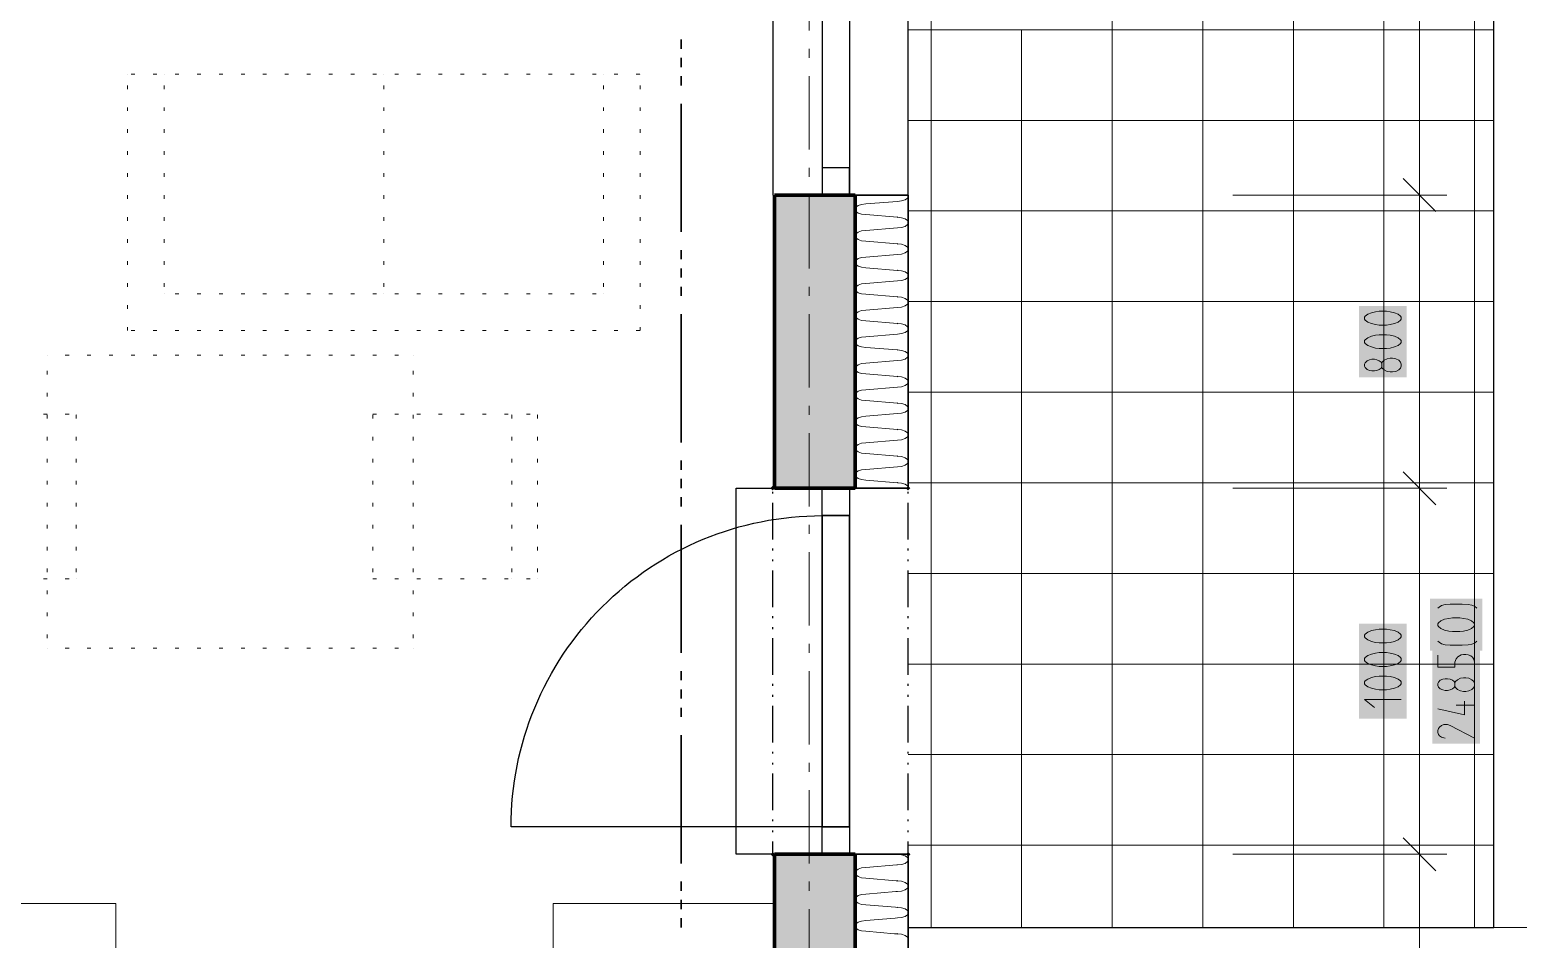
# Model space of a CAD drawing. Header units: millimetres. Extents: x 0 to 594, y 0 to 420.
# Drawn here: x 526.28 to 567.4, y 299.02 to 324.13 of the extents above; entities that cross this region are included whole.
import ezdxf

# ---------------------------------------------------------------- set-up
doc = ezdxf.new("R2010")
doc.units = ezdxf.units.MM
doc.header["$LTSCALE"] = 8
for name, color, linetype in [('PDF_Dvere', 7, 'Continuous'), ('PDF_Koty delkove', 7, 'Continuous'), ('PDF_Kuchyne', 7, 'Continuous'), ('PDF_Nabytek', 7, 'Continuous'), ('PDF_Obecne 0.25', 7, 'Continuous'), ('PDF_Okna', 7, 'Continuous'), ('PDF_Osy hlavni', 7, 'Continuous'), ('PDF_Pozarni useky', 7, 'Continuous'), ('PDF_Srafy', 7, 'Continuous'), ('PDF_Steny obvodove nosne', 7, 'Continuous'), ('PDF_Steny sendvic', 7, 'Continuous'), ('PDF_Zatepleni', 7, 'Continuous')]:
    doc.layers.add(name, color=color, linetype=linetype)

msp = doc.modelspace()

# ---------------------------------------------------------------- hatches: boundary and pattern name
at = {"layer": 'PDF_Zatepleni', "transparency": 33554559}
msp.add_hatch(color=256, dxfattribs=at).paths.add_polyline_path([(550.25, 301.342), (550.235, 301.356), (550.236, 301.373), (550.235, 301.356), (550.227, 301.365), (550.273, 301.365)])

# ---------------------------------------------------------------- linework, layer by layer
at = {"layer": 'PDF_Dvere', "lineweight": 25}
for points in [[(548.926, 311.474), (548.926, 310.716), (548.167, 310.716), (548.167, 311.474)], [(548.926, 310.716), (548.167, 310.716)], [(548.926, 302.123), (548.926, 301.365), (548.167, 301.365), (548.167, 302.123)], [(548.926, 302.123), (548.167, 302.123)]]:
    msp.add_lwpolyline(points, close=True, dxfattribs=at)
msp.add_lwpolyline([(548.167, 302.123), (539.574, 302.123, -0.414215), (548.167, 310.716)], format="xyb", dxfattribs=at)
for points in [[(548.167, 310.716), (548.167, 302.123), (548.167, 310.716)], [(548.926, 310.716), (548.926, 302.123), (548.926, 310.716)]]:
    msp.add_lwpolyline(points, dxfattribs=at)
at = {"layer": 'PDF_Koty delkove', "lineweight": 18}
for points in [[(564.669, 247.485), (564.669, 255.067), (564.669, 261.79), (564.669, 277.812), (564.669, 285.394), (564.669, 301.365), (564.669, 311.474), (564.669, 319.567), (564.669, 337.764), (564.669, 347.874)], [(565.124, 319.112), (564.215, 320.022)], [(564.669, 319.567), (564.316, 319.567), (559.514, 319.567)], [(565.428, 319.567), (564.669, 319.567), (563.911, 319.567)], [(563.759, 315.71), (563.556, 315.71), (563.456, 315.696), (563.338, 315.669), (563.237, 315.629), (563.169, 315.575), (563.153, 315.548)], [(563.153, 315.548), (563.153, 315.494), (563.169, 315.467), (563.237, 315.413), (563.338, 315.373), (563.456, 315.345), (563.556, 315.331), (563.759, 315.331), (563.86, 315.345), (563.978, 315.373), (564.079, 315.413), (564.147, 315.467), (564.164, 315.494), (564.164, 315.548), (564.147, 315.575), (564.079, 315.629), (563.978, 315.669), (563.86, 315.696), (563.759, 315.71)], [(563.624, 314.819), (563.607, 314.792), (563.556, 314.751), (563.49, 314.725), (563.422, 314.711), (563.354, 314.711), (563.287, 314.725), (563.22, 314.751), (563.169, 314.806), (563.153, 314.846), (563.153, 314.9), (563.169, 314.94), (563.22, 314.994), (563.287, 315.021), (563.354, 315.035), (563.422, 315.035), (563.49, 315.021), (563.556, 314.994), (563.607, 314.954), (563.624, 314.927)], [(565.124, 311.019), (564.215, 311.929)], [(564.669, 311.474), (564.316, 311.474), (559.514, 311.474)], [(565.428, 311.474), (564.669, 311.474), (563.911, 311.474)], [(565.175, 308.163), (565.208, 308.191), (565.276, 308.231), (565.376, 308.258), (565.512, 308.272)], [(565.512, 308.272), (565.848, 308.272), (566.017, 308.258), (566.118, 308.245), (566.186, 308.218), (566.253, 308.163)], [(566.253, 307.247), (566.186, 307.193), (566.118, 307.166), (566.017, 307.153), (565.848, 307.139), (565.512, 307.139), (565.376, 307.153), (565.276, 307.18), (565.208, 307.221), (565.175, 307.247)], [(563.237, 306.852), (563.169, 306.798), (563.153, 306.771), (563.153, 306.717), (563.169, 306.69), (563.237, 306.636), (563.338, 306.596), (563.456, 306.568), (563.556, 306.554), (563.759, 306.554), (563.86, 306.568), (563.978, 306.596), (564.079, 306.636), (564.147, 306.69), (564.164, 306.717), (564.164, 306.771), (564.147, 306.798), (564.079, 306.852), (563.978, 306.892), (563.86, 306.919), (563.759, 306.933)], [(563.759, 306.933), (563.556, 306.933), (563.456, 306.919), (563.338, 306.892), (563.237, 306.852)], [(565.175, 306.536), (565.646, 306.536), (565.646, 306.671), (565.68, 306.765), (565.731, 306.819), (565.815, 306.873), (565.882, 306.886), (565.949, 306.886), (566.017, 306.873), (566.084, 306.846), (566.134, 306.806), (566.169, 306.752), (566.186, 306.671), (566.186, 306.536)], [(565.175, 306.86), (565.175, 306.536)], [(565.646, 305.997), (565.629, 305.97), (565.578, 305.93), (565.512, 305.903), (565.444, 305.889), (565.376, 305.889), (565.309, 305.903), (565.242, 305.93), (565.191, 305.984), (565.175, 306.024), (565.175, 306.078), (565.191, 306.118), (565.242, 306.172), (565.309, 306.199), (565.376, 306.213), (565.444, 306.213), (565.512, 306.199), (565.578, 306.172), (565.629, 306.132), (565.646, 306.105)], [(564.164, 305.637), (563.153, 305.637), (563.422, 305.421)], [(565.916, 305.592), (565.916, 305.215), (565.175, 305.377)], [(566.186, 305.485), (565.68, 305.485)], [(565.225, 304.878), (565.191, 304.838), (565.175, 304.784), (565.175, 304.73), (565.191, 304.676), (565.225, 304.636), (565.276, 304.595), (565.376, 304.568)], [(566.186, 304.945), (566.186, 304.568), (565.512, 304.919), (565.444, 304.945), (565.343, 304.945), (565.276, 304.919), (565.225, 304.878)], [(565.124, 300.91), (564.215, 301.82)], [(564.669, 301.365), (564.316, 301.365), (559.514, 301.365)], [(565.428, 301.365), (564.669, 301.365), (563.911, 301.365)], [(570.836, 299.345), (570.483, 299.345), (563.557, 299.345)]]:
    msp.add_lwpolyline(points, dxfattribs=at)
for points in [[(563.759, 316.358), (563.556, 316.358), (563.456, 316.344), (563.338, 316.317), (563.237, 316.277), (563.169, 316.223), (563.153, 316.196), (563.153, 316.142), (563.169, 316.115), (563.237, 316.061), (563.338, 316.021), (563.456, 315.993), (563.556, 315.979), (563.759, 315.979), (563.86, 315.993), (563.978, 316.021), (564.079, 316.061), (564.147, 316.115), (564.164, 316.142), (564.164, 316.196), (564.147, 316.223), (564.079, 316.277), (563.978, 316.317), (563.86, 316.344)], [(563.927, 315.062), (563.86, 315.062), (563.776, 315.048), (563.692, 315.008), (563.641, 314.954), (563.624, 314.927), (563.624, 314.819), (563.641, 314.792), (563.692, 314.738), (563.776, 314.697), (563.86, 314.683), (563.927, 314.683), (564.011, 314.697), (564.096, 314.738), (564.147, 314.792), (564.164, 314.846), (564.164, 314.9), (564.147, 314.954), (564.096, 315.008), (564.011, 315.048)], [(563.759, 307.581), (563.556, 307.581), (563.456, 307.567), (563.338, 307.54), (563.237, 307.5), (563.169, 307.446), (563.153, 307.419), (563.153, 307.365), (563.169, 307.338), (563.237, 307.284), (563.338, 307.244), (563.456, 307.216), (563.556, 307.203), (563.759, 307.203), (563.86, 307.216), (563.978, 307.244), (564.079, 307.284), (564.147, 307.338), (564.164, 307.365), (564.164, 307.419), (564.147, 307.446), (564.079, 307.5), (563.978, 307.54), (563.86, 307.567)], [(565.78, 307.894), (565.578, 307.894), (565.478, 307.88), (565.36, 307.854), (565.259, 307.813), (565.191, 307.76), (565.175, 307.732), (565.175, 307.679), (565.191, 307.651), (565.259, 307.598), (565.36, 307.558), (565.478, 307.53), (565.578, 307.516), (565.78, 307.516), (565.882, 307.53), (566, 307.558), (566.101, 307.598), (566.169, 307.651), (566.186, 307.679), (566.186, 307.732), (566.169, 307.76), (566.101, 307.813), (566, 307.854), (565.882, 307.88)], [(563.759, 306.285), (563.556, 306.285), (563.456, 306.271), (563.338, 306.244), (563.237, 306.204), (563.169, 306.15), (563.153, 306.123), (563.153, 306.069), (563.169, 306.042), (563.237, 305.988), (563.338, 305.948), (563.456, 305.92), (563.556, 305.906), (563.759, 305.906), (563.86, 305.92), (563.978, 305.948), (564.079, 305.988), (564.147, 306.042), (564.164, 306.069), (564.164, 306.123), (564.147, 306.15), (564.079, 306.204), (563.978, 306.244), (563.86, 306.271)], [(565.949, 306.239), (565.882, 306.239), (565.798, 306.226), (565.714, 306.186), (565.663, 306.132), (565.646, 306.105), (565.646, 305.997), (565.663, 305.97), (565.714, 305.916), (565.798, 305.875), (565.882, 305.862), (565.949, 305.862), (566.033, 305.875), (566.118, 305.916), (566.169, 305.97), (566.186, 306.024), (566.186, 306.078), (566.169, 306.132), (566.118, 306.186), (566.033, 306.226)]]:
    msp.add_lwpolyline(points, close=True, dxfattribs=at)
at = {"layer": 'PDF_Koty delkove', "color": 7, "lineweight": 18, "true_color": 0xffffff, "transparency": 33554559}
for points in [[(564.316, 314.532), (564.316, 316.509), (563.001, 314.532), (563.001, 316.509)], [(566.405, 306.987), (566.405, 308.423), (564.956, 306.987), (564.956, 308.423)], [(564.316, 305.107), (564.316, 307.732), (563.001, 305.107), (563.001, 307.732)], [(566.338, 304.416), (566.338, 307.038), (565.023, 304.416), (565.023, 307.038)]]:
    msp.add_solid(points, dxfattribs=at)
at = {"layer": 'PDF_Kuchyne', "lineweight": 13}
for points in [[(528.656, 287.873), (522.59, 287.873), (522.59, 300.004), (528.656, 300.004), (528.656, 293.939)], [(528.656, 293.939), (540.737, 293.939), (540.737, 300.004), (546.802, 300.004)]]:
    msp.add_lwpolyline(points, dxfattribs=at)
at = {"layer": 'PDF_Nabytek', "lineweight": 13}
for points in [[(528.983, 322.904), (528.983, 322.904)], [(528.983, 322.904), (528.983, 322.904)], [(529.183, 322.904), (529.082, 322.904)], [(529.79, 322.904), (529.689, 322.904)], [(529.994, 322.904), (529.994, 322.904)], [(530.396, 322.904), (530.295, 322.904)], [(531.003, 322.904), (530.902, 322.904)], [(531.61, 322.904), (531.508, 322.904)], [(532.216, 322.904), (532.115, 322.904)], [(532.823, 322.904), (532.722, 322.904)], [(533.429, 322.904), (533.328, 322.904)], [(534.036, 322.904), (533.935, 322.904)], [(534.642, 322.904), (534.541, 322.904)], [(535.249, 322.904), (535.148, 322.904)], [(535.856, 322.904), (535.755, 322.904)], [(536.06, 322.904), (536.06, 322.904)], [(536.462, 322.904), (536.361, 322.904)], [(537.069, 322.904), (536.968, 322.904)], [(537.675, 322.904), (537.574, 322.904)], [(538.282, 322.904), (538.181, 322.904)], [(538.889, 322.904), (538.787, 322.904)], [(539.495, 322.904), (539.394, 322.904)], [(540.102, 322.904), (540.001, 322.904)], [(540.708, 322.904), (540.607, 322.904)], [(541.315, 322.904), (541.214, 322.904)], [(541.921, 322.904), (541.82, 322.904)], [(542.126, 322.904), (542.126, 322.904)], [(542.528, 322.904), (542.427, 322.904)], [(543.135, 322.904), (543.033, 322.904)], [(543.137, 322.904), (543.137, 322.904)], [(543.137, 322.904), (543.137, 322.904)], [(528.983, 322.496), (528.983, 322.597)], [(529.994, 322.496), (529.994, 322.597)], [(536.06, 322.496), (536.06, 322.597)], [(542.126, 322.496), (542.126, 322.597)], [(543.137, 322.496), (543.137, 322.597)], [(528.983, 321.89), (528.983, 321.991)], [(529.994, 321.89), (529.994, 321.991)], [(536.06, 321.89), (536.06, 321.991)], [(542.126, 321.89), (542.126, 321.991)], [(543.137, 321.89), (543.137, 321.991)], [(528.983, 321.283), (528.983, 321.384)], [(529.994, 321.283), (529.994, 321.384)], [(536.06, 321.283), (536.06, 321.384)], [(542.126, 321.283), (542.126, 321.384)], [(543.137, 321.283), (543.137, 321.384)], [(528.983, 320.676), (528.983, 320.777)], [(529.994, 320.676), (529.994, 320.777)], [(536.06, 320.676), (536.06, 320.777)], [(542.126, 320.676), (542.126, 320.777)], [(543.137, 320.676), (543.137, 320.777)], [(528.983, 320.07), (528.983, 320.171)], [(529.994, 320.07), (529.994, 320.171)], [(536.06, 320.07), (536.06, 320.171)], [(542.126, 320.07), (542.126, 320.171)], [(543.137, 320.07), (543.137, 320.171)], [(528.983, 319.463), (528.983, 319.564)], [(529.994, 319.463), (529.994, 319.564)], [(536.06, 319.463), (536.06, 319.564)], [(542.126, 319.463), (542.126, 319.564)], [(543.137, 319.463), (543.137, 319.564)], [(528.983, 318.857), (528.983, 318.958)], [(529.994, 318.857), (529.994, 318.958)], [(536.06, 318.857), (536.06, 318.958)], [(542.126, 318.857), (542.126, 318.958)], [(543.137, 318.857), (543.137, 318.958)], [(528.983, 318.25), (528.983, 318.351)], [(529.994, 318.25), (529.994, 318.351)], [(536.06, 318.25), (536.06, 318.351)], [(542.126, 318.25), (542.126, 318.351)], [(543.137, 318.25), (543.137, 318.351)], [(528.983, 317.643), (528.983, 317.745)], [(529.994, 317.643), (529.994, 317.745)], [(536.06, 317.643), (536.06, 317.745)], [(542.126, 317.643), (542.126, 317.745)], [(543.137, 317.643), (543.137, 317.745)], [(528.983, 317.037), (528.983, 317.138)], [(529.994, 317.037), (529.994, 317.138)], [(536.06, 317.037), (536.06, 317.138)], [(542.126, 317.037), (542.126, 317.138)], [(543.137, 317.037), (543.137, 317.138)], [(529.994, 316.838), (529.994, 316.838)], [(529.994, 316.838), (529.994, 316.838)], [(530.396, 316.838), (530.295, 316.838)], [(531.003, 316.838), (530.902, 316.838)], [(531.61, 316.838), (531.508, 316.838)], [(532.216, 316.838), (532.115, 316.838)], [(532.823, 316.838), (532.722, 316.838)], [(533.429, 316.838), (533.328, 316.838)], [(534.036, 316.838), (533.935, 316.838)], [(534.642, 316.838), (534.541, 316.838)], [(535.249, 316.838), (535.148, 316.838)], [(535.856, 316.838), (535.755, 316.838)], [(536.06, 316.838), (536.06, 316.838)], [(536.462, 316.838), (536.361, 316.838)], [(537.069, 316.838), (536.968, 316.838)], [(537.675, 316.838), (537.574, 316.838)], [(538.282, 316.838), (538.181, 316.838)], [(538.889, 316.838), (538.787, 316.838)], [(539.495, 316.838), (539.394, 316.838)], [(540.102, 316.838), (540.001, 316.838)], [(540.708, 316.838), (540.607, 316.838)], [(541.315, 316.838), (541.214, 316.838)], [(541.921, 316.838), (541.82, 316.838)], [(542.126, 316.838), (542.126, 316.838)], [(542.126, 316.838), (542.126, 316.838)], [(528.983, 316.43), (528.983, 316.531)], [(543.137, 316.43), (543.137, 316.531)], [(528.983, 315.827), (528.983, 315.925)], [(528.983, 315.827), (528.983, 315.827)], [(528.983, 315.827), (528.983, 315.827)], [(529.183, 315.827), (529.082, 315.827)], [(529.79, 315.827), (529.689, 315.827)], [(530.396, 315.827), (530.295, 315.827)], [(531.003, 315.827), (530.902, 315.827)], [(531.61, 315.827), (531.508, 315.827)], [(532.216, 315.827), (532.115, 315.827)], [(532.823, 315.827), (532.722, 315.827)], [(533.429, 315.827), (533.328, 315.827)], [(534.036, 315.827), (533.935, 315.827)], [(534.642, 315.827), (534.541, 315.827)], [(535.249, 315.827), (535.148, 315.827)], [(535.856, 315.827), (535.755, 315.827)], [(536.462, 315.827), (536.361, 315.827)], [(537.069, 315.827), (536.968, 315.827)], [(537.675, 315.827), (537.574, 315.827)], [(538.282, 315.827), (538.181, 315.827)], [(538.889, 315.827), (538.787, 315.827)], [(539.495, 315.827), (539.394, 315.827)], [(540.102, 315.827), (540.001, 315.827)], [(540.708, 315.827), (540.607, 315.827)], [(541.315, 315.827), (541.214, 315.827)], [(541.921, 315.827), (541.82, 315.827)], [(542.528, 315.827), (542.427, 315.827)], [(543.135, 315.827), (543.033, 315.827)], [(543.137, 315.827), (543.137, 315.925)], [(543.137, 315.827), (543.137, 315.827)], [(543.137, 315.827), (543.137, 315.827)], [(526.757, 315.147), (526.757, 315.147)], [(526.757, 315.147), (526.757, 315.147)], [(526.757, 315.147), (526.757, 315.147)], [(527.364, 315.147), (527.262, 315.147)], [(527.97, 315.147), (527.869, 315.147)], [(528.577, 315.147), (528.476, 315.147)], [(529.183, 315.147), (529.082, 315.147)], [(529.79, 315.147), (529.689, 315.147)], [(530.396, 315.147), (530.295, 315.147)], [(531.003, 315.147), (530.902, 315.147)], [(531.61, 315.147), (531.508, 315.147)], [(532.216, 315.147), (532.115, 315.147)], [(532.823, 315.147), (532.722, 315.147)], [(533.429, 315.147), (533.328, 315.147)], [(534.036, 315.147), (533.935, 315.147)], [(534.642, 315.147), (534.541, 315.147)], [(535.249, 315.147), (535.148, 315.147)], [(535.856, 315.147), (535.755, 315.147)], [(536.462, 315.147), (536.361, 315.147)], [(536.866, 315.147), (536.866, 315.147)], [(536.866, 315.147), (536.866, 315.147)], [(526.757, 314.611), (526.757, 314.712)], [(536.866, 314.611), (536.866, 314.712)], [(526.757, 314.004), (526.757, 314.105)], [(536.866, 314.004), (536.866, 314.105)], [(526.757, 313.522), (526.656, 313.522)], [(526.757, 313.397), (526.757, 313.498)], [(527.364, 313.522), (527.262, 313.522)], [(527.564, 313.522), (527.564, 313.522)], [(527.564, 313.522), (527.564, 313.522)], [(527.564, 313.397), (527.564, 313.498)], [(535.753, 313.522), (535.753, 313.522)], [(535.753, 313.522), (535.753, 313.522)], [(535.753, 313.397), (535.753, 313.498)], [(535.856, 313.522), (535.755, 313.522)], [(536.462, 313.522), (536.361, 313.522)], [(536.866, 313.397), (536.866, 313.498)], [(537.069, 313.522), (536.968, 313.522)], [(537.675, 313.522), (537.574, 313.522)], [(538.282, 313.522), (538.181, 313.522)], [(538.889, 313.522), (538.787, 313.522)], [(539.495, 313.522), (539.394, 313.522)], [(539.594, 313.522), (539.594, 313.522)], [(539.594, 313.397), (539.594, 313.498)], [(540.102, 313.522), (540.001, 313.522)], [(540.302, 313.522), (540.302, 313.522)], [(540.302, 313.522), (540.302, 313.522)], [(540.302, 313.397), (540.302, 313.498)], [(526.757, 312.791), (526.757, 312.892)], [(527.564, 312.791), (527.564, 312.892)], [(535.753, 312.791), (535.753, 312.892)], [(536.866, 312.791), (536.866, 312.892)], [(539.594, 312.791), (539.594, 312.892)], [(540.302, 312.791), (540.302, 312.892)], [(526.757, 312.184), (526.757, 312.285)], [(527.564, 312.184), (527.564, 312.285)], [(535.753, 312.184), (535.753, 312.285)], [(536.866, 312.184), (536.866, 312.285)], [(539.594, 312.184), (539.594, 312.285)], [(540.302, 312.184), (540.302, 312.285)], [(526.757, 311.578), (526.757, 311.679)], [(527.564, 311.578), (527.564, 311.679)], [(535.753, 311.578), (535.753, 311.679)], [(536.866, 311.578), (536.866, 311.679)], [(539.594, 311.578), (539.594, 311.679)], [(540.302, 311.578), (540.302, 311.679)], [(526.757, 310.971), (526.757, 311.072)], [(527.564, 310.971), (527.564, 311.072)], [(535.753, 310.971), (535.753, 311.072)], [(536.866, 310.971), (536.866, 311.072)], [(539.594, 310.971), (539.594, 311.072)], [(540.302, 310.971), (540.302, 311.072)], [(526.757, 310.365), (526.757, 310.466)], [(527.564, 310.365), (527.564, 310.466)], [(535.753, 310.365), (535.753, 310.466)], [(536.866, 310.365), (536.866, 310.466)], [(539.594, 310.365), (539.594, 310.466)], [(540.302, 310.365), (540.302, 310.466)], [(526.757, 309.758), (526.757, 309.859)], [(527.564, 309.758), (527.564, 309.859)], [(535.753, 309.758), (535.753, 309.859)], [(536.866, 309.758), (536.866, 309.859)], [(539.594, 309.758), (539.594, 309.859)], [(540.302, 309.758), (540.302, 309.859)], [(526.757, 309.151), (526.757, 309.252)], [(527.564, 309.151), (527.564, 309.252)], [(535.753, 309.151), (535.753, 309.252)], [(536.866, 309.151), (536.866, 309.252)], [(539.594, 309.151), (539.594, 309.252)], [(540.302, 309.151), (540.302, 309.252)], [(526.757, 308.972), (526.656, 308.972)], [(527.364, 308.972), (527.262, 308.972)], [(527.564, 308.972), (527.564, 308.972)], [(527.564, 308.972), (527.564, 308.972)], [(535.753, 308.972), (535.753, 308.972)], [(535.753, 308.972), (535.753, 308.972)], [(535.856, 308.972), (535.755, 308.972)], [(536.462, 308.972), (536.361, 308.972)], [(537.069, 308.972), (536.968, 308.972)], [(537.675, 308.972), (537.574, 308.972)], [(538.282, 308.972), (538.181, 308.972)], [(538.889, 308.972), (538.787, 308.972)], [(539.495, 308.972), (539.394, 308.972)], [(539.594, 308.972), (539.594, 308.972)], [(540.102, 308.972), (540.001, 308.972)], [(540.302, 308.972), (540.302, 308.972)], [(540.302, 308.972), (540.302, 308.972)], [(526.757, 308.545), (526.757, 308.646)], [(536.866, 308.545), (536.866, 308.646)], [(526.757, 307.938), (526.757, 308.039)], [(536.866, 307.938), (536.866, 308.039)], [(526.757, 307.332), (526.757, 307.433)], [(536.866, 307.332), (536.866, 307.433)], [(526.757, 307.059), (526.757, 307.059)], [(526.757, 307.059), (526.757, 307.059)], [(526.757, 307.059), (526.757, 307.059)], [(527.364, 307.059), (527.262, 307.059)], [(527.97, 307.059), (527.869, 307.059)], [(528.577, 307.059), (528.476, 307.059)], [(529.183, 307.059), (529.082, 307.059)], [(529.79, 307.059), (529.689, 307.059)], [(530.396, 307.059), (530.295, 307.059)], [(531.003, 307.059), (530.902, 307.059)], [(531.61, 307.059), (531.508, 307.059)], [(532.216, 307.059), (532.115, 307.059)], [(532.823, 307.059), (532.722, 307.059)], [(533.429, 307.059), (533.328, 307.059)], [(534.036, 307.059), (533.935, 307.059)], [(534.642, 307.059), (534.541, 307.059)], [(535.249, 307.059), (535.148, 307.059)], [(535.856, 307.059), (535.755, 307.059)], [(536.462, 307.059), (536.361, 307.059)], [(536.866, 307.059), (536.866, 307.059)], [(536.866, 307.059), (536.866, 307.059)]]:
    msp.add_lwpolyline(points, dxfattribs=at)
at = {"layer": 'PDF_Obecne 0.25', "lineweight": 25}
for points in [[(550.543, 299.345), (566.719, 299.345), (566.719, 364.047), (530.324, 364.046)], [(546.802, 301.369), (545.792, 301.369), (545.792, 311.479), (546.802, 311.479)]]:
    msp.add_lwpolyline(points, dxfattribs=at)
at = {"layer": 'PDF_Okna', "lineweight": 25}
for points in [[(546.802, 337.764), (546.802, 319.567)], [(548.167, 337.764), (548.167, 319.567)], [(548.926, 337.764), (548.926, 319.567)], [(550.543, 319.567), (550.543, 337.764)]]:
    msp.add_lwpolyline(points, dxfattribs=at)
msp.add_lwpolyline([(548.926, 319.567), (548.926, 320.325), (548.167, 320.325), (548.167, 319.567)], close=True, dxfattribs=at)
at = {"layer": 'PDF_Osy hlavni', "lineweight": 18}
for points in [[(547.813, 324.114), (547.813, 326.136)], [(547.813, 323.355), (547.813, 323.608)], [(547.813, 320.828), (547.813, 322.85)], [(547.813, 320.07), (547.813, 320.323)], [(547.813, 317.542), (547.813, 319.564)], [(547.813, 316.784), (547.813, 317.037)], [(547.813, 314.257), (547.813, 316.279)], [(547.813, 313.498), (547.813, 313.751)], [(547.813, 310.971), (547.813, 312.993)], [(547.813, 310.213), (547.813, 310.466)], [(547.813, 307.685), (547.813, 309.707)], [(547.813, 306.927), (547.813, 307.18)], [(547.813, 304.4), (547.813, 306.422)], [(547.813, 303.642), (547.813, 303.894)], [(547.813, 301.114), (547.813, 303.136)], [(547.813, 300.356), (547.813, 300.609)], [(547.813, 297.828), (547.813, 299.85)]]:
    msp.add_lwpolyline(points, dxfattribs=at)
at = {"layer": 'PDF_Pozarni useky', "lineweight": 30}
for points in [[(544.275, 323.608), (544.275, 323.861)], [(544.275, 323.103), (544.275, 323.355)], [(544.275, 322.597), (544.275, 322.85)], [(544.275, 318.553), (544.275, 322.092)], [(544.275, 317.795), (544.275, 318.048)], [(544.275, 317.29), (544.275, 317.542)], [(544.275, 316.784), (544.275, 317.037)], [(544.275, 312.74), (544.275, 316.279)], [(544.275, 311.982), (544.275, 312.235)], [(544.275, 311.477), (544.275, 311.729)], [(544.275, 310.971), (544.275, 311.224)], [(544.275, 306.927), (544.275, 310.466)], [(544.275, 306.169), (544.275, 306.422)], [(544.275, 305.663), (544.275, 305.916)], [(544.275, 305.158), (544.275, 305.411)], [(544.275, 301.114), (544.275, 304.653)], [(544.275, 300.356), (544.275, 300.609)], [(544.275, 299.85), (544.275, 300.103)], [(544.275, 299.345), (544.275, 299.598)]]:
    msp.add_lwpolyline(points, dxfattribs=at)
at = {"layer": 'PDF_Srafy', "lineweight": 9}
for points in [[(558.682, 339.145), (558.682, 334.141), (558.682, 329.137), (558.682, 324.133), (558.682, 319.129)], [(561.184, 336.643), (561.184, 331.639), (561.184, 326.635), (561.184, 321.631), (561.184, 316.627)], [(563.686, 334.141), (563.686, 329.137), (563.686, 324.133), (563.686, 319.129), (563.686, 314.125)], [(556.18, 321.631), (556.18, 326.635), (556.18, 331.639), (551.176, 331.639), (550.543, 331.639)], [(551.176, 331.639), (551.176, 326.635), (551.176, 321.631), (551.176, 316.627), (551.176, 311.623), (551.176, 306.619), (551.176, 301.615), (551.176, 299.345)], [(566.188, 331.639), (566.188, 326.635), (566.188, 321.631)], [(563.686, 324.133), (558.682, 324.133), (553.678, 324.133), (550.543, 324.133)], [(553.678, 324.133), (553.678, 319.129), (553.678, 314.125), (553.678, 309.121), (553.678, 304.117), (553.678, 299.345)], [(566.719, 324.133), (563.686, 324.133)], [(566.188, 299.345), (566.188, 301.615), (566.188, 306.619), (566.188, 311.623), (566.188, 316.627), (566.188, 321.631), (561.184, 321.631), (556.18, 321.631), (551.176, 321.631), (550.543, 321.631)], [(556.18, 321.631), (556.18, 316.627), (556.18, 311.623), (556.18, 306.619), (556.18, 301.615), (556.18, 299.345)], [(566.719, 321.631), (566.188, 321.631)], [(563.686, 319.129), (558.682, 319.129), (553.678, 319.129), (550.543, 319.129)], [(558.682, 319.129), (558.682, 314.125), (558.682, 309.121), (558.682, 304.117), (558.682, 299.345)], [(566.719, 319.129), (563.686, 319.129)], [(566.188, 316.627), (561.184, 316.627), (556.18, 316.627), (551.176, 316.627), (550.543, 316.627)], [(561.184, 316.627), (561.184, 311.623), (561.184, 306.619), (561.184, 301.615), (561.184, 299.345)], [(566.719, 316.627), (566.188, 316.627)], [(566.719, 314.125), (563.686, 314.125), (558.682, 314.125), (553.678, 314.125), (550.543, 314.125)], [(563.686, 314.125), (563.686, 309.121), (563.686, 304.117), (563.686, 299.345)], [(551.176, 311.623), (550.543, 311.623)], [(566.719, 311.623), (566.188, 311.623), (561.184, 311.623), (556.18, 311.623), (551.176, 311.623)], [(553.678, 309.121), (550.543, 309.121)], [(566.719, 309.121), (563.686, 309.121), (558.682, 309.121), (553.678, 309.121)], [(551.176, 306.619), (550.543, 306.619)], [(566.719, 306.619), (566.188, 306.619), (561.184, 306.619), (556.18, 306.619), (551.176, 306.619)], [(553.678, 304.117), (550.543, 304.117)], [(566.719, 304.117), (563.686, 304.117), (558.682, 304.117), (553.678, 304.117)], [(556.18, 301.615), (551.176, 301.615), (550.543, 301.615)], [(566.719, 301.615), (566.188, 301.615), (561.184, 301.615), (556.18, 301.615)]]:
    msp.add_lwpolyline(points, dxfattribs=at)
at = {"layer": 'PDF_Steny obvodove nosne', "lineweight": 70}
for points in [[(546.853, 319.567), (546.853, 311.474)], [(546.853, 319.567), (548.167, 319.567), (548.926, 319.567), (549.077, 319.567)], [(549.077, 311.474), (549.077, 319.567)], [(549.077, 311.474), (548.926, 311.474), (548.167, 311.474), (546.853, 311.474)], [(546.853, 301.365), (546.853, 287.873), (546.853, 286.407), (546.853, 285.394)], [(546.853, 301.365), (548.167, 301.365), (548.926, 301.365), (549.077, 301.365)], [(549.077, 285.394), (549.077, 301.365)]]:
    msp.add_lwpolyline(points, dxfattribs=at)
at = {"layer": 'PDF_Steny obvodove nosne', "color": 9, "lineweight": 9, "true_color": 0xc0c0c0, "transparency": 33554559}
for points in [[(549.077, 319.567), (546.853, 319.567), (549.077, 311.474), (546.853, 311.474)], [(546.853, 301.365), (546.853, 285.394), (549.077, 301.365), (549.077, 285.394)]]:
    msp.add_solid(points, dxfattribs=at)
at = {"layer": 'PDF_Steny sendvic', "lineweight": 25}
for points in [[(546.802, 311.325), (546.802, 311.375)], [(550.543, 311.325), (550.543, 311.375)], [(546.802, 310.061), (546.802, 311.072)], [(550.543, 310.061), (550.543, 311.072)], [(546.802, 309.758), (546.802, 309.808)], [(550.543, 309.758), (550.543, 309.808)], [(546.802, 309.455), (546.802, 309.505)], [(546.802, 308.191), (546.802, 309.202)], [(550.543, 309.455), (550.543, 309.505)], [(550.543, 308.191), (550.543, 309.202)], [(546.802, 307.888), (546.802, 307.938)], [(546.802, 307.584), (546.802, 307.635)], [(550.543, 307.888), (550.543, 307.938)], [(550.543, 307.584), (550.543, 307.635)], [(546.802, 306.321), (546.802, 307.332)], [(550.543, 306.321), (550.543, 307.332)], [(546.802, 306.017), (546.802, 306.068)], [(550.543, 306.017), (550.543, 306.068)], [(546.802, 305.714), (546.802, 305.765)], [(550.543, 305.714), (550.543, 305.765)], [(546.802, 304.45), (546.802, 305.461)], [(550.543, 304.45), (550.543, 305.461)], [(546.802, 304.147), (546.802, 304.198)], [(546.802, 303.844), (546.802, 303.894)], [(550.543, 304.147), (550.543, 304.198)], [(550.543, 303.844), (550.543, 303.894)], [(546.802, 302.58), (546.802, 303.591)], [(550.543, 302.58), (550.543, 303.591)], [(546.802, 302.277), (546.802, 302.327)], [(550.543, 302.277), (550.543, 302.327)], [(546.802, 301.973), (546.802, 302.024)], [(550.543, 301.973), (550.543, 302.024)], [(546.802, 301.365), (546.802, 301.721)], [(550.543, 301.365), (550.543, 301.721)]]:
    msp.add_lwpolyline(points, dxfattribs=at)
at = {"layer": 'PDF_Steny sendvic', "lineweight": 25, "transparency": 33554559}
for points in [[(546.802, 311.411), (546.739, 311.474), (546.866, 311.474), (546.802, 311.537)], [(550.543, 311.411), (550.48, 311.474), (550.606, 311.474), (550.543, 311.537)], [(546.802, 301.301), (546.739, 301.365), (546.866, 301.365), (546.802, 301.428)], [(550.543, 301.301), (550.48, 301.365), (550.606, 301.365), (550.543, 301.428)]]:
    msp.add_solid(points, dxfattribs=at)
at = {"layer": 'PDF_Zatepleni', "lineweight": 30}
for points in [[(549.077, 319.567), (550.543, 319.567)], [(549.077, 319.567), (549.077, 311.474)], [(550.543, 311.474), (550.543, 319.567)], [(550.543, 311.474), (549.077, 311.474)], [(549.077, 301.365), (550.543, 301.365)], [(549.077, 301.365), (549.077, 285.394)], [(550.543, 285.394), (550.543, 301.365)]]:
    msp.add_lwpolyline(points, dxfattribs=at)
at = {"layer": 'PDF_Zatepleni', "lineweight": 9}
for points in [[(550.25, 319.395), (550.362, 319.406), (550.457, 319.438), (550.521, 319.486), (550.543, 319.542)], [(550.543, 319.542), (550.533, 319.567)], [(549.37, 319.323), (549.258, 319.311), (549.162, 319.279), (549.098, 319.232), (549.077, 319.191)], [(549.077, 319.16), (549.098, 319.119), (549.162, 319.071), (549.258, 319.039), (549.37, 319.028)], [(550.25, 319.395), (549.37, 319.323)], [(549.37, 319.028), (550.25, 318.955)], [(549.37, 319.028), (549.37, 319.028)], [(550.25, 318.662), (549.37, 318.59)], [(550.543, 318.809), (550.521, 318.865), (550.457, 318.912), (550.362, 318.944), (550.25, 318.955)], [(550.25, 318.662), (550.362, 318.673), (550.457, 318.705), (550.521, 318.753), (550.543, 318.809)], [(549.37, 318.59), (549.258, 318.578), (549.162, 318.547), (549.098, 318.499), (549.077, 318.458)], [(549.077, 318.427), (549.098, 318.386), (549.162, 318.338), (549.258, 318.306), (549.37, 318.295)], [(549.37, 318.295), (550.25, 318.222)], [(549.37, 318.295), (549.37, 318.295)], [(549.37, 317.857), (549.258, 317.846), (549.162, 317.814), (549.098, 317.766), (549.077, 317.725)], [(550.25, 317.929), (549.37, 317.857)], [(550.543, 318.076), (550.521, 318.132), (550.457, 318.18), (550.362, 318.211), (550.25, 318.222)], [(550.25, 317.929), (550.362, 317.94), (550.457, 317.972), (550.521, 318.02), (550.543, 318.076)], [(549.077, 317.694), (549.098, 317.653), (549.162, 317.605), (549.258, 317.573), (549.37, 317.562)], [(549.37, 317.562), (550.25, 317.49)], [(549.37, 317.562), (549.37, 317.562)], [(550.543, 317.343), (550.521, 317.399), (550.457, 317.447), (550.362, 317.478), (550.25, 317.49)], [(550.25, 317.196), (549.37, 317.124), (549.258, 317.113), (549.162, 317.081), (549.098, 317.033), (549.077, 316.992)], [(550.25, 317.196), (550.362, 317.208), (550.457, 317.239), (550.521, 317.287), (550.543, 317.343)], [(549.077, 316.961), (549.098, 316.92)], [(549.098, 316.92), (549.162, 316.872), (549.258, 316.84), (549.37, 316.829)], [(549.37, 316.829), (550.25, 316.757)], [(549.37, 316.829), (549.37, 316.829)], [(550.543, 316.61), (550.521, 316.666), (550.457, 316.714), (550.362, 316.745), (550.25, 316.757)], [(550.25, 316.463), (550.362, 316.475), (550.457, 316.506), (550.521, 316.554), (550.543, 316.61)], [(550.25, 316.463), (549.37, 316.391), (549.258, 316.38), (549.162, 316.348), (549.098, 316.3), (549.077, 316.259)], [(549.077, 316.228), (549.098, 316.187), (549.162, 316.139), (549.258, 316.107), (549.37, 316.096)], [(549.37, 316.096), (550.25, 316.024)], [(549.37, 316.096), (549.37, 316.096)], [(550.543, 315.877), (550.521, 315.933), (550.457, 315.981), (550.362, 316.012), (550.25, 316.024)], [(550.25, 315.73), (550.362, 315.742), (550.457, 315.773), (550.521, 315.821), (550.543, 315.877)], [(550.25, 315.73), (549.37, 315.658), (549.258, 315.647), (549.162, 315.615), (549.098, 315.567), (549.077, 315.526)], [(549.077, 315.495), (549.098, 315.454), (549.162, 315.406), (549.258, 315.374), (549.37, 315.363)], [(549.37, 315.363), (550.25, 315.291)], [(549.37, 315.363), (549.37, 315.363)], [(550.25, 314.997), (549.37, 314.925), (549.258, 314.914), (549.162, 314.882), (549.098, 314.834), (549.077, 314.793)], [(550.543, 315.144), (550.521, 315.2), (550.457, 315.248), (550.362, 315.28), (550.25, 315.291)], [(550.25, 314.997), (550.362, 315.009), (550.457, 315.04), (550.521, 315.088), (550.543, 315.144)], [(549.077, 314.762), (549.098, 314.721), (549.162, 314.673), (549.258, 314.642), (549.37, 314.63)], [(549.37, 314.63), (550.25, 314.558)], [(549.37, 314.63), (549.37, 314.63)], [(550.543, 314.411), (550.521, 314.467), (550.457, 314.515), (550.362, 314.547), (550.25, 314.558)], [(550.25, 314.265), (549.37, 314.192), (549.258, 314.181), (549.162, 314.149), (549.098, 314.101), (549.077, 314.06)], [(550.25, 314.265), (550.362, 314.276), (550.457, 314.307), (550.521, 314.355), (550.543, 314.411)], [(549.077, 314.029), (549.098, 313.988), (549.162, 313.94), (549.258, 313.909), (549.37, 313.897)], [(549.37, 313.897), (550.25, 313.825)], [(549.37, 313.897), (549.37, 313.897)], [(550.543, 313.678), (550.521, 313.734), (550.457, 313.782), (550.362, 313.814), (550.25, 313.825)], [(549.37, 313.459), (549.258, 313.448), (549.162, 313.416), (549.098, 313.368), (549.077, 313.327)], [(550.25, 313.532), (549.37, 313.459)], [(550.25, 313.532), (550.362, 313.543), (550.457, 313.575), (550.521, 313.622), (550.543, 313.678)], [(549.077, 313.296), (549.098, 313.255), (549.162, 313.208), (549.258, 313.176), (549.37, 313.164)], [(549.37, 313.164), (550.25, 313.092)], [(549.37, 313.164), (549.37, 313.164)], [(550.543, 312.945), (550.521, 313.001), (550.457, 313.049), (550.362, 313.081), (550.25, 313.092)], [(550.25, 312.799), (550.362, 312.81), (550.457, 312.842), (550.521, 312.889), (550.543, 312.945)], [(549.37, 312.726), (549.258, 312.715), (549.162, 312.683), (549.098, 312.635), (549.077, 312.594)], [(549.077, 312.563), (549.098, 312.522), (549.162, 312.475), (549.258, 312.443), (549.37, 312.431)], [(550.25, 312.799), (549.37, 312.726)], [(549.37, 312.431), (550.25, 312.359)], [(549.37, 312.431), (549.37, 312.431)], [(550.543, 312.212), (550.521, 312.268), (550.457, 312.316), (550.362, 312.348), (550.25, 312.359)], [(550.25, 312.066), (550.362, 312.077), (550.457, 312.109), (550.521, 312.156), (550.543, 312.212)], [(549.37, 311.993), (549.258, 311.982), (549.162, 311.95), (549.098, 311.902), (549.077, 311.861)], [(549.077, 311.83), (549.098, 311.789), (549.162, 311.742), (549.258, 311.71), (549.37, 311.698)], [(550.25, 312.066), (549.37, 311.993)], [(549.37, 311.698), (550.25, 311.626)], [(549.37, 311.698), (549.37, 311.698)], [(550.543, 311.479), (550.521, 311.535), (550.457, 311.583), (550.362, 311.615), (550.25, 311.626)], [(550.541, 311.474), (550.543, 311.479)], [(549.37, 300.999), (549.258, 300.988), (549.162, 300.956), (549.098, 300.908), (549.077, 300.867)], [(550.25, 301.071), (550.227, 301.07), (549.37, 300.999)], [(550.543, 301.218), (550.521, 301.274), (550.457, 301.322), (550.362, 301.353), (550.25, 301.365)], [(550.25, 301.071), (550.362, 301.083), (550.457, 301.114), (550.521, 301.162), (550.543, 301.218)], [(549.077, 300.836), (549.098, 300.795), (549.162, 300.747), (549.258, 300.715), (549.37, 300.704)], [(549.37, 300.704), (550.214, 300.635), (550.25, 300.632)], [(549.37, 300.704), (549.37, 300.704)], [(550.543, 300.485), (550.521, 300.541), (550.457, 300.589), (550.362, 300.621), (550.25, 300.632)], [(549.37, 300.266), (549.258, 300.255), (549.162, 300.223), (549.098, 300.175), (549.077, 300.134)], [(550.25, 300.338), (550.204, 300.335), (549.37, 300.266)], [(550.25, 300.338), (550.362, 300.35), (550.457, 300.381), (550.521, 300.429), (550.543, 300.485)], [(549.077, 300.103), (549.098, 300.062), (549.162, 300.014), (549.258, 299.982), (549.37, 299.971)], [(549.37, 299.971), (550.191, 299.904), (550.25, 299.899)], [(549.37, 299.971), (549.37, 299.971)], [(550.543, 299.752), (550.521, 299.808), (550.457, 299.856), (550.362, 299.888), (550.25, 299.899)], [(550.25, 299.606), (550.362, 299.617), (550.457, 299.648), (550.521, 299.696), (550.543, 299.752)], [(549.37, 299.533), (549.258, 299.522), (549.162, 299.49), (549.098, 299.442), (549.077, 299.401)], [(549.077, 299.37), (549.098, 299.329), (549.162, 299.281), (549.258, 299.25), (549.37, 299.238)], [(550.25, 299.606), (550.182, 299.6), (549.37, 299.533)], [(549.37, 299.238), (550.169, 299.172), (550.25, 299.166)], [(549.37, 299.238), (549.37, 299.238)], [(550.543, 299.019), (550.521, 299.075), (550.457, 299.123), (550.362, 299.155), (550.25, 299.166)]]:
    msp.add_lwpolyline(points, dxfattribs=at)
at = {"layer": 'PDF_Zatepleni', "lineweight": 9, "transparency": 33554559}
for points in [[(550.25, 318.933), (550.227, 318.955), (550.273, 318.955), (550.25, 318.978)], [(550.25, 318.2), (550.227, 318.222), (550.273, 318.222), (550.25, 318.245)], [(550.25, 317.467), (550.227, 317.49), (550.273, 317.49), (550.25, 317.512)], [(550.25, 316.734), (550.227, 316.757), (550.273, 316.757), (550.25, 316.779)], [(550.25, 316.001), (550.227, 316.024), (550.273, 316.024), (550.25, 316.046)], [(550.25, 315.268), (550.227, 315.291), (550.273, 315.291), (550.25, 315.313)], [(550.25, 314.535), (550.227, 314.558), (550.273, 314.558), (550.25, 314.58)], [(550.25, 313.802), (550.227, 313.825), (550.273, 313.825), (550.25, 313.848)], [(550.25, 313.069), (550.227, 313.092), (550.273, 313.092), (550.25, 313.115)], [(550.25, 312.336), (550.227, 312.359), (550.273, 312.359), (550.25, 312.382)], [(550.25, 311.603), (550.227, 311.626), (550.273, 311.626), (550.25, 311.649)], [(550.25, 300.609), (550.227, 300.632), (550.273, 300.632), (550.25, 300.654)], [(550.25, 299.876), (550.227, 299.899), (550.273, 299.899), (550.25, 299.921)], [(550.25, 299.143), (550.227, 299.166), (550.273, 299.166), (550.25, 299.188)]]:
    msp.add_solid(points, dxfattribs=at)

doc.saveas('drawing.dxf')
